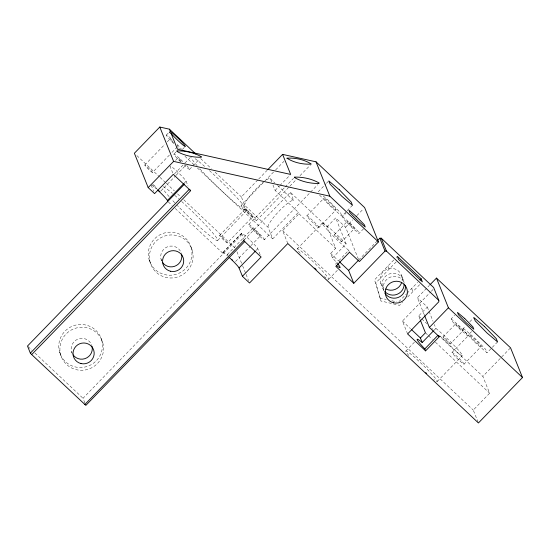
<?xml version="1.0" encoding="UTF-8"?>
<svg xmlns="http://www.w3.org/2000/svg" width="550" height="550" viewBox="0 0 550 550"><rect width="100%" height="100%" fill="white"/><g stroke="black" fill="none" stroke-linecap="round" stroke-linejoin="round"><path stroke-width="0.41" stroke-dasharray="2.75 2.06" d="M166.299 135.094L169.311 131.986M144.801 165L164.904 144.279M167.269 141.838L170.225 138.792M152.467 172.535A5.39 0.44 44.1 0 0 147.256 166.87A5.39 0.44 44.1 0 0 146.19 166.897A5.39 0.44 44.1 0 0 152.467 172.535L169.613 154.859M171.978 152.419L177.299 146.933M173.972 154.062L176.014 151.958M182.401 149.421L185.322 146.403M175.56 160.38L177.925 157.946A5.39 0.44 44.1 0 1 182.373 161.693M174.398 173.944L184.436 163.597M185.027 162.986L190.933 156.901M160.758 191.077L175.539 175.835M176.131 175.23L185.591 165.474M189.544 169.359L199.526 159.067M184.339 183.019L186.093 181.211A11.289 0.921 44.1 0 0 179.3 173.573A11.289 0.921 44.1 0 0 170.589 165.983M272.972 185.048L275.137 190.438L298.423 212.355L272.711 238.865L268.063 227.315L244.778 205.397L241.361 196.9L258.094 179.651M258.692 179.032L267.059 170.404M241.099 205.501L264.344 181.541M264.942 180.929L275.076 170.479M275.667 169.868L284.013 161.267M219.608 235.414L245.032 209.199M217.772 240.371L246.702 210.547M275.137 190.438L279.317 186.127M279.916 185.515L290.063 175.051M227.274 242.942A5.39 0.44 44.1 0 0 222.056 237.284A5.39 0.44 44.1 0 0 220.99 237.304A5.39 0.44 44.1 0 0 227.274 242.942L252.691 216.734A5.39 0.44 44.1 0 0 247.479 211.069A5.39 0.44 44.1 0 0 246.414 211.097A5.39 0.44 44.1 0 0 252.691 216.734M248.779 224.469L284.57 187.571M285.168 186.952L293.521 178.344M222.949 252.457L241.649 233.179M175.244 208.464L223.259 253.66L222.887 252.732L241.594 233.454A11.289 0.921 44.1 0 1 248.841 238.996A11.289 0.921 44.1 0 1 257.757 248.669L260.198 254.739M84.906 403.006L83.002 398.269L241.966 234.383M256.623 220.433L289.3 186.739M289.898 186.127L295.838 180.001M299.998 175.711L310.695 164.684M227.308 254.561L252.732 228.353M244.035 240.068L290.366 192.308L327.044 226.834L335.672 248.298L330.646 253.481L332.606 258.149A21.897 1.788 44.1 0 1 336.703 262.639M235.565 261.484L250.339 246.249M250.931 245.637L260.391 235.888A5.39 0.44 44.1 0 0 255.179 230.223A5.39 0.44 44.1 0 0 254.114 230.251A5.39 0.44 44.1 0 0 260.391 235.888M264.344 239.772A10.952 0.894 44.1 0 0 253.749 228.271A10.952 0.894 44.1 0 0 251.584 228.319A10.952 0.894 44.1 0 0 264.344 239.772L317.776 184.683M256.004 250.477L257.757 248.669M318.23 191.785L325.854 183.927M326.439 183.322L328.783 180.909M287.808 243.526L282.631 230.649L298.994 213.778L298.423 212.355M306.907 215.792L324.087 198.076M297.241 248.875L322.252 223.087M318.883 227.562A8.422 0.688 44.1 0 0 310.729 218.714A8.422 0.688 44.1 0 0 309.066 218.756A8.422 0.688 44.1 0 0 318.883 227.562L336.064 209.846A8.422 0.688 44.1 0 0 327.917 200.998A8.422 0.688 44.1 0 0 326.246 201.039A8.422 0.688 44.1 0 0 336.064 209.846M327.044 226.834L335.692 217.917L345.586 227.226L358.449 259.236M319.564 195.092L331.403 207.268L341.921 216.136L346.61 211.303M347.194 210.698L352.474 205.26M363.536 228.8L358.944 233.537L351.677 227.397L343.482 218.976L342.561 216.693L346.005 213.146M334.421 234.719L347.16 221.581M345.586 227.226L352.729 219.863M356.895 215.566L363.447 208.814M341.605 241.78A5.053 0.412 44.1 0 0 336.717 236.472A5.053 0.412 44.1 0 0 335.72 236.493A5.053 0.412 44.1 0 0 341.605 241.78L354.344 228.642A5.053 0.412 44.1 0 0 349.456 223.334A5.053 0.412 44.1 0 0 348.459 223.362A5.053 0.412 44.1 0 0 354.344 228.642M332.461 257.998L346.136 243.897L335.692 217.917M346.136 243.897L344.458 242.151A21.897 1.788 44.1 0 0 322.327 223.486A21.897 1.788 44.1 0 0 347.256 249.109L348.714 250.319L335.17 264.522M328.762 279.201L337.714 269.968M358.634 260.081L376.894 241.251M393.766 260.006L374.522 279.84L381.019 301.015L399.589 305.353L402.49 302.369M396.131 257.565L397.313 256.348M396.192 261.876L375.767 282.934L381.019 301.015M398.929 301.668L406.457 293.906M407.041 293.308L417.587 282.432M407.701 296.993L420.014 284.302M424.339 314.93L417.422 297.729L429.33 285.45M407.612 333.933L402.428 321.056L430.705 291.906M431.296 291.294L433.063 289.472M420.207 319.784L418.667 315.961L427.316 307.038L417.422 297.729M405.824 351.086L414.776 341.853M434.115 330.227L435.896 328.391L434.308 324.438M471.549 331.602L467.534 335.741L460.261 329.608L452.066 321.186L451.151 318.904L454.589 315.349M443.004 336.923L455.751 323.792M497.578 341.914L487.059 352.756L476.547 343.887L464.702 331.712L463.375 328.405L465.712 325.992M469.803 321.778L473.894 317.563M450.189 343.991A5.053 0.412 44.1 0 0 445.301 338.683A5.053 0.412 44.1 0 0 444.304 338.704A5.053 0.412 44.1 0 0 450.189 343.991L462.935 330.853A5.053 0.412 44.1 0 0 458.04 325.545A5.053 0.412 44.1 0 0 457.043 325.566A5.053 0.412 44.1 0 0 462.935 330.853M452.045 352.413L469.232 334.696M437.346 381.404L462.357 355.616M464.021 364.183A8.422 0.688 44.1 0 0 455.874 355.334A8.422 0.688 44.1 0 0 454.211 355.376A8.422 0.688 44.1 0 0 464.021 364.183L481.202 346.466A8.422 0.688 44.1 0 0 473.055 337.618A8.422 0.688 44.1 0 0 471.391 337.659A8.422 0.688 44.1 0 0 481.202 346.466M478.129 422.207L473.254 410.08L489.617 393.209L482.852 376.372L510.551 347.813M379.775 297.921L386.237 299.434M391.889 300.754L396.736 301.888M435.896 328.391L437.36 329.594A21.897 1.788 44.1 0 1 462.282 355.217A21.897 1.788 44.1 0 1 440.158 336.552M323.18 195.958L328.749 200.654L340.594 212.829L341.921 216.136M342.561 216.693L349.834 222.826L358.029 231.248L358.944 233.537M463.375 328.405L473.887 337.274L485.732 349.449L487.059 352.756M451.151 318.904L458.418 325.036L466.613 333.458L467.534 335.741M418.667 315.961L421.163 318.306M421.781 318.89L426.766 323.586M431.75 328.274L433.001 329.45M439.856 335.899L482.852 376.372M270.201 178.551L274.78 182.923M277.558 185.474L293.776 200.805A18.528 3.334 -46.7 0 0 279.551 210.657A18.528 3.334 -46.7 0 0 268.063 227.315M298.994 213.778L335.672 248.298M425.432 332.791L427.928 335.143M428.553 335.727L432.286 339.247M435.408 342.176L489.617 393.209M330.646 253.481L338.704 261.064M402.428 321.056L410.493 328.639M282.631 230.649L473.254 410.08M200.702 158.627L211.337 168.637M215.091 172.171L241.361 196.9M184.951 156.262L194.288 165.048M197.395 167.977L272.711 238.865M136.874 155.602L159.397 176.804M160.022 177.389L165.653 182.689M166.279 183.281L174.412 190.933M177.54 193.882L180.668 196.824M183.796 199.767L235.091 248.057M168.389 202.008L172.129 205.528M28.126 346.61L31.866 350.137M34.98 353.072L83.002 398.269M427.316 307.038L433.036 321.276M411.675 288.53L412.913 291.617M401.514 275.316L403.48 280.211M387.853 266.104L389.091 269.197M380.751 283.264L382.717 288.159M348.714 250.319L349.236 251.611M290.366 192.308L293.776 200.805M271.734 181.968L270.49 178.881A18.528 3.334 -46.7 0 0 265.76 180.366M241.594 233.454L244.186 239.903M236.974 251.762L242.309 265.038M242.626 265.815L245.761 273.625M246.077 274.409L248.586 280.651M186.093 181.211L188.052 186.086M169.922 165.997L172.975 173.58M191.153 247.507A21.897 21.464 -21.9 0 1 164.828 274.636A21.897 21.464 -21.9 0 1 154.461 238.927A21.897 21.464 -21.9 0 1 191.153 247.507L192.266 250.284A21.897 21.464 -21.9 0 1 165.949 277.42A21.897 21.464 -21.9 0 1 155.581 241.704A21.897 21.464 -21.9 0 1 192.266 250.284M151.222 185.274L153.663 191.345M161.088 259.469L161.707 261.009M149.146 259.875L150.267 262.653M101.613 339.811A21.897 21.464 -21.9 0 1 75.295 366.946A21.897 21.464 -21.9 0 1 64.927 331.231A21.897 21.464 -21.9 0 1 101.613 339.811L102.733 342.595A21.897 21.464 -21.9 0 1 76.416 369.724A21.897 21.464 -21.9 0 1 66.048 334.015A21.897 21.464 -21.9 0 1 102.733 342.595M71.555 351.773L72.174 353.32M59.613 352.179L60.727 354.963M161.556 260.748A10.615 10.402 -21.9 0 1 167.709 246.696A10.615 10.402 -21.9 0 1 181.445 253.474M72.318 353.671A10.615 10.402 -21.9 0 1 77.846 339.13A10.615 10.402 -21.9 0 1 91.912 345.778M181.672 201.486A38.741 3.162 44.1 0 1 217.69 240.529A38.741 3.162 44.1 0 1 177.389 205.508M174.749 202.744A38.741 3.162 44.1 0 1 172.287 200.104M169.118 196.591A38.741 3.162 44.1 0 1 162.745 188.581M163.157 186.697A38.741 3.162 44.1 0 1 172.377 193.366M174.742 195.36A38.741 3.162 44.1 0 1 178.819 198.921M222.887 252.732A11.289 0.921 44.1 0 1 227.425 255.798M151.889 185.261A11.289 0.921 44.1 0 1 156.413 188.918M156.736 188.904A5.39 0.44 44.1 0 1 152.708 184.663M153.326 184.649A5.39 0.44 44.1 0 1 156.949 187.907M227.514 255.076A5.39 0.44 44.1 0 1 228.126 255.062M185.384 164.966A5.39 0.44 44.1 0 1 184.772 164.979M181.143 161.721A5.39 0.44 44.1 0 1 177.925 157.946M186.732 165.509A10.952 0.894 44.1 0 1 184.566 165.557M180.51 161.741A10.952 0.894 44.1 0 1 174.137 154.096A10.952 0.894 44.1 0 1 184.504 163.178M209.447 170.61A38.741 3.162 44.1 0 1 243.32 205.088A38.741 3.162 44.1 0 1 235.785 203.459A38.741 3.162 44.1 0 1 199.567 168.472M197.099 165.688A38.741 3.162 44.1 0 1 191.07 157.603M195.064 158.675A38.741 3.162 44.1 0 1 205.556 167.166M179.389 148.548A10.78 0.88 44.1 0 1 178.606 147.902M173.841 143.571A10.78 0.88 44.1 0 1 166.409 135.431A10.78 0.88 44.1 0 1 171.291 138.765M177.231 144.478A10.78 0.88 44.1 0 1 181.314 149.064M177.203 145.207A5.39 0.44 44.1 0 1 177.602 146.197M173.442 142.574A5.39 0.44 44.1 0 1 170.197 138.923A5.39 0.44 44.1 0 1 172.679 140.662M244.778 205.397A18.528 3.334 -46.7 0 1 250.724 194.954A18.528 3.334 -46.7 0 1 264.378 181.376M408.808 355.465A21.897 1.788 44.1 0 1 411.269 354.489A21.897 1.788 44.1 0 1 432.561 374.976A21.897 1.788 44.1 0 1 433.819 379.527M300.224 253.261A21.897 1.788 44.1 0 1 303.036 252.567A21.897 1.788 44.1 0 1 324.617 273.481A21.897 1.788 44.1 0 1 324.321 276.602M383.68 290.414A11.117 10.897 -21.9 0 1 390.61 277.035A11.117 10.897 -21.9 0 1 404.518 282.796M383.742 287.54A11.117 10.897 -21.9 0 1 387.241 269.108A11.117 10.897 -21.9 0 1 402.132 280.507M383.948 290.482A11.117 10.897 -21.9 0 1 389.214 274.003A11.117 10.897 -21.9 0 1 404.112 282.769M243.966 209.227A10.78 0.88 44.1 0 0 256.527 220.502A10.78 0.88 44.1 0 0 246.097 209.179A10.78 0.88 44.1 0 0 243.966 209.227"/><path stroke-width="0.82" d="M195.697 153.911L169.421 129.181L159.796 127.036L134.372 153.251L148.184 187.598L154.578 193.614L173.278 174.336L190.651 190.692L31.687 354.578L85.855 405.371L244.819 241.484L243.739 240.659L84.776 404.546M148.184 187.598L173.608 161.391L329.835 196.178L378.441 241.931L359.391 261.573L349.498 252.264L335.823 266.365L353.801 283.284L385.021 251.096L386.423 251.054L438.811 300.369L438.831 301.751L407.612 333.933L425.583 350.859L439.264 336.758L438.742 335.459M167.764 201.424L167.392 200.496L183.755 183.624M184.711 183.947L27.5 346.026L30.353 353.134L31.687 354.578M30.353 353.134L189.324 189.248L190.651 190.692M267.657 169.792L282.604 154.385L316.023 161.831L364.636 207.584L378.441 241.931M429.928 284.838L436.473 278.087L510.551 347.813L522.5 377.534L478.431 422.964L287.808 243.526L249.528 282.996L242.413 276.293L239.058 267.953L255.42 251.082M242.413 276.293L261.113 257.015L243.739 240.659M353.801 283.284L348.624 270.401L358.05 260.686M377.486 240.646L379.844 238.219L381.246 238.178L433.627 287.485L438.811 300.369M419.953 279.991L421.135 278.774L397.313 256.348L398.558 259.435L422.379 281.861L421.135 278.774M439.264 336.758L429.371 327.442L448.422 307.801L436.473 278.087M433.517 330.839L422.221 342.492L420.406 337.975L425.432 332.791L420.509 320.547M425.583 350.859L424.806 348.906L437.882 335.424M170.397 131.615L169.311 132.22L171.277 133.636A10.78 0.88 44.1 0 0 183.136 145.131A10.78 0.88 44.1 0 0 181.919 142.099A10.78 0.88 44.1 0 0 170.479 131.656L169.421 129.181M422.221 342.492L422.098 342.382A21.897 1.788 44.1 0 0 424.655 348.755L424.806 348.906M448.422 307.801L522.5 377.534M339.322 261.649L348.624 270.401M411.73 329.808L420.406 337.975M424.655 315.714L429.371 327.442M381.246 238.178L386.423 251.054M379.844 238.219L385.021 251.096M316.023 161.831L329.835 196.178M282.604 154.385L290.661 174.433L177.478 149.229L171.146 133.485M159.796 127.036L173.608 161.391M181.61 254.127A10.615 10.402 -21.9 0 1 162.559 262.515M92.077 346.438A10.615 10.402 -21.9 0 1 73.026 354.826M229.096 257.297A11.289 0.921 44.1 0 1 239.058 267.953M157.424 189.839A11.289 0.921 44.1 0 1 167.392 200.496M159.878 191.558A5.39 0.44 44.1 0 1 158.613 190.589M232.519 260.226A5.39 0.44 44.1 0 1 231.536 259.318M426.717 373.512A21.897 1.788 44.1 0 1 425.734 372.611M316.147 269.479A21.897 1.788 44.1 0 1 314.614 268.049M337.507 263.587A21.897 1.788 44.1 0 1 336.572 265.629M405.309 285.526A11.117 10.897 -21.9 0 1 384.828 293.019M401.479 283.071A11.117 10.897 -21.9 0 1 385.935 289.018M404.188 284.082A11.117 10.897 -21.9 0 1 384.766 291.514M286.99 158.194C293.576 162.601 303.311 164.697 311.286 164.072C304.7 159.665 294.972 157.575 286.99 158.194M177.031 150.906L176.818 151.333C184.002 155.499 192.988 157.444 201.286 157.252L201.492 156.826C194.315 152.659 185.322 150.721 177.031 150.906M294.711 177.114L294.504 177.54C301.682 181.706 310.674 183.645 318.966 183.459L319.179 183.033C311.994 178.867 303.009 176.921 294.711 177.114M339.302 189.778L328.783 180.909L330.11 184.216L341.956 196.391L352.474 205.26L351.141 201.953L339.302 189.778M356.146 216.322L348.879 210.183L349.793 212.472L357.988 220.894L365.262 227.026L364.341 224.744L356.146 216.322M484.406 326.432L473.894 317.563L475.221 320.863L487.066 333.039L497.578 341.914L496.251 338.607L484.406 326.432M464.729 318.526L457.462 312.393L458.377 314.683L466.572 323.097L473.846 329.237L472.924 326.947L464.729 318.526M170.555 271.253A10.615 10.402 -21.9 0 0 183.308 258.108A10.615 10.402 -21.9 0 0 165.529 253.949A10.615 10.402 -21.9 0 0 170.555 271.253M81.015 363.564A10.615 10.402 -21.9 0 0 93.775 350.412A10.615 10.402 -21.9 0 0 75.996 346.259A10.615 10.402 -21.9 0 0 81.015 363.564M393.607 302.809A11.117 10.897 -21.9 0 0 406.973 289.032A11.117 10.897 -21.9 0 0 388.348 284.673A11.117 10.897 -21.9 0 0 393.607 302.809"/></g></svg>
